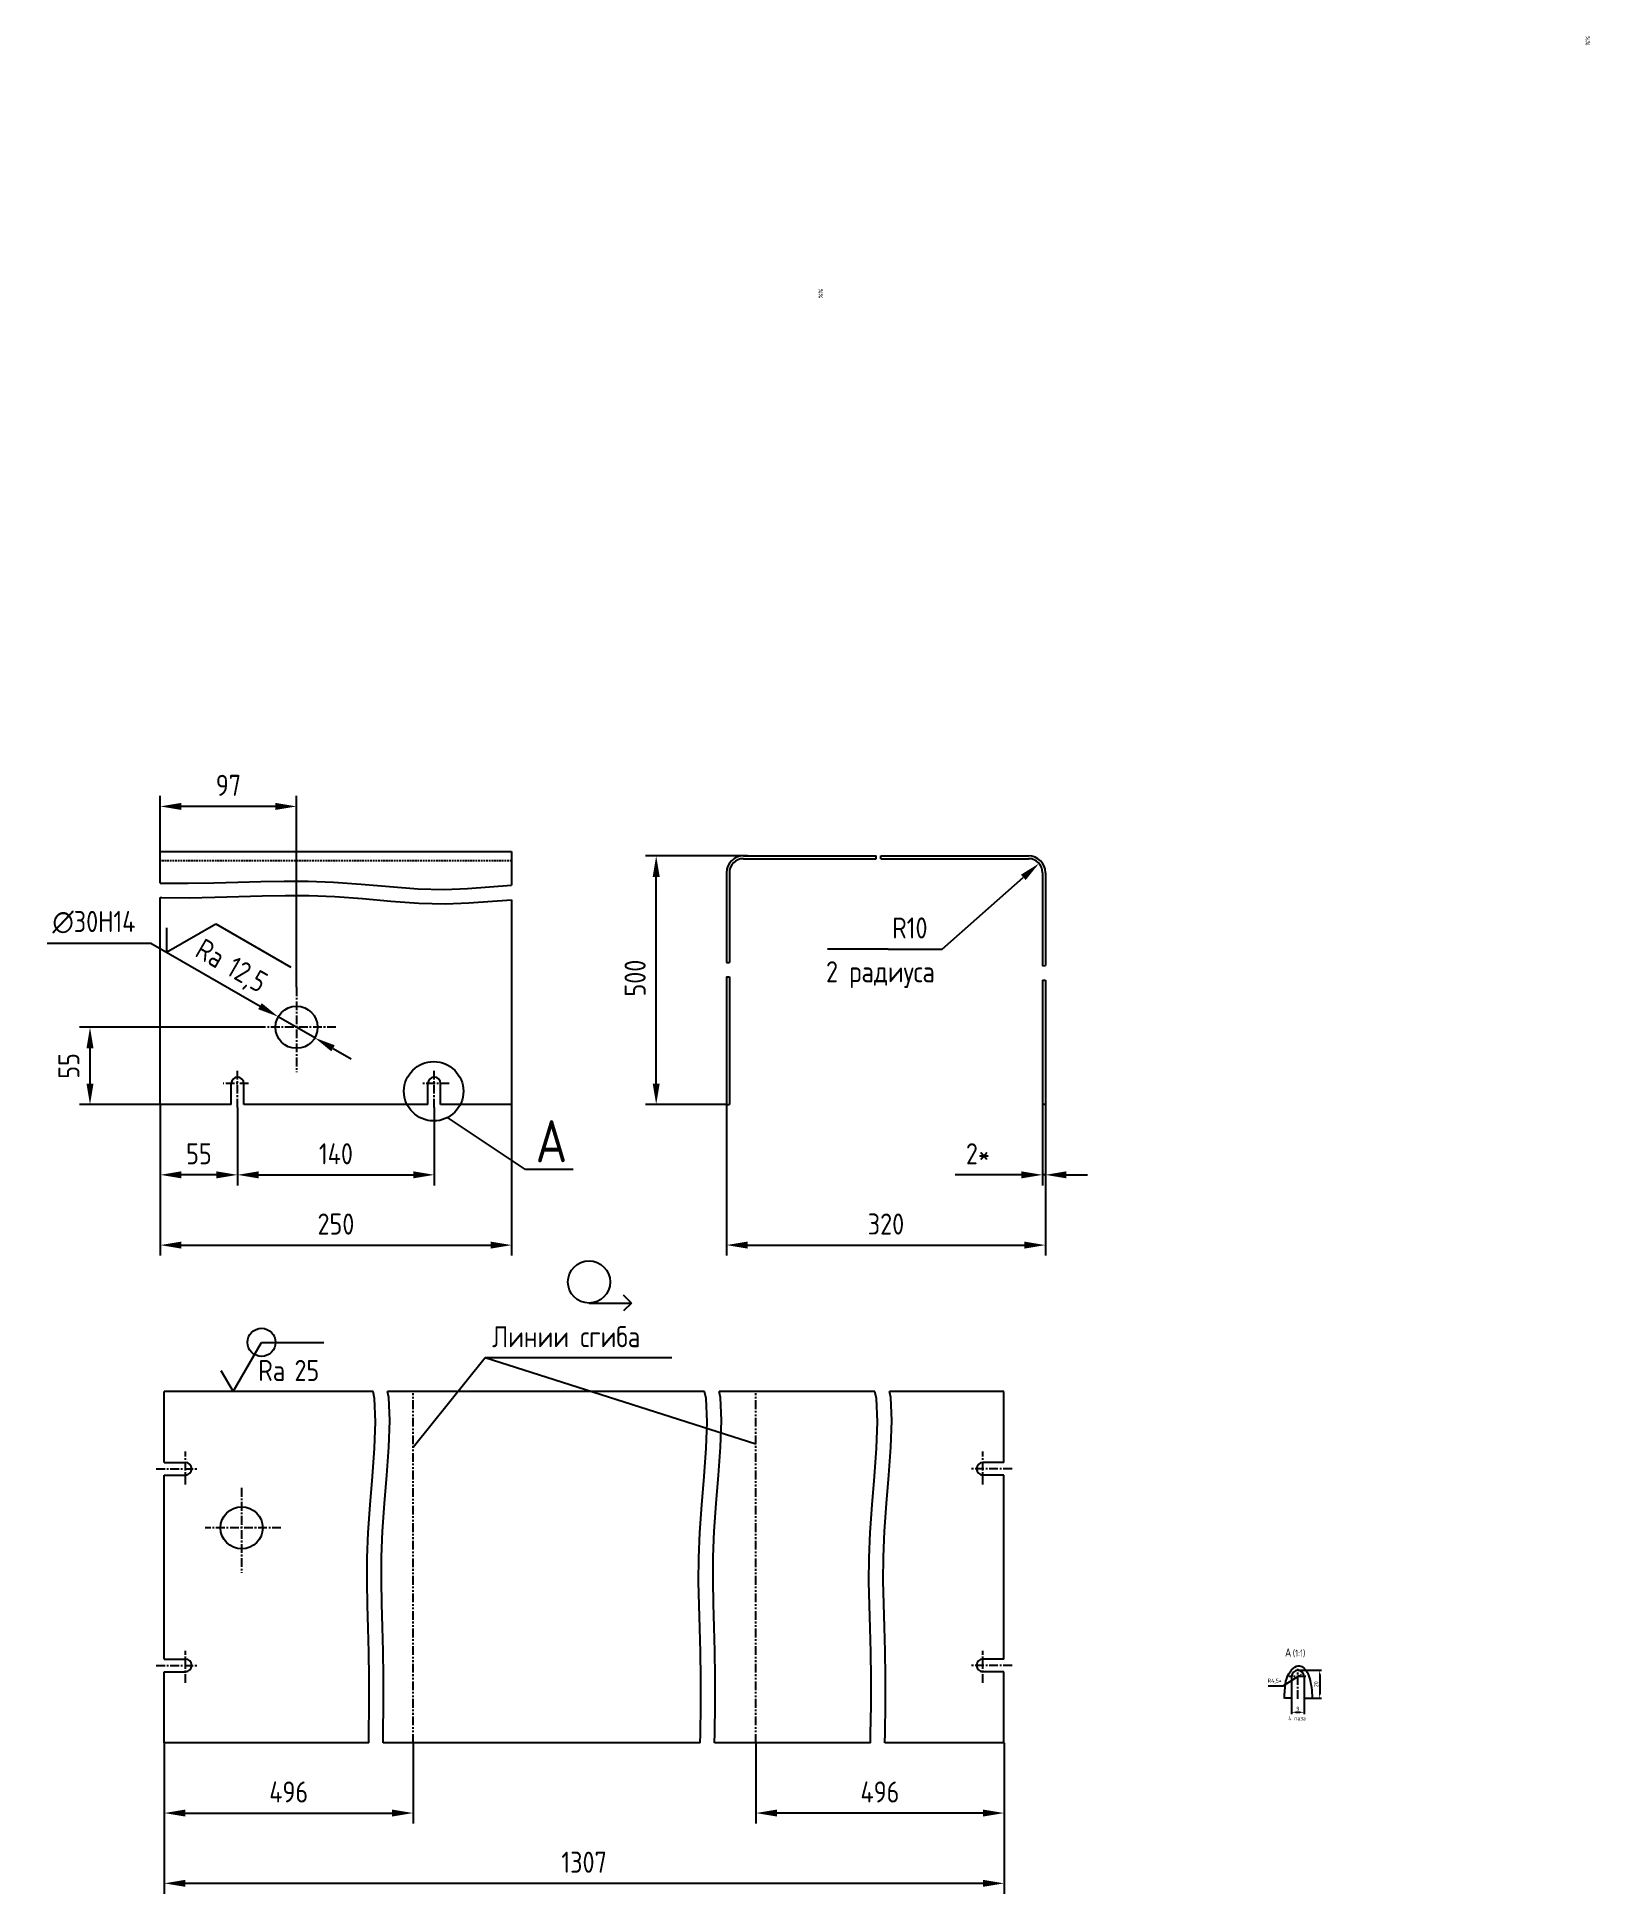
# Model space of a CAD drawing. Extents: x 39 to 2556, y -293 to 1028.
# Drawn here: x 39 to 1144, y -293 to 1028 of the extents above; entities outside this region: 1.
import ezdxf
from ezdxf.enums import TextEntityAlignment as Align

# ---------------------------------------------------------------- set-up
doc = ezdxf.new("R2010")
doc.units = 0
doc.header["$LTSCALE"] = 5
doc.header["$MEASUREMENT"] = 0
doc.header["$PDSIZE"] = 3
for name, pattern in [('CENTER', [2, 1.25, -0.25, 0.25, -0.25]), ('HIDDEN', [0.375, 0.25, -0.125]), ('PHANTOM', [2.5, 1.25, -0.25, 0.25, -0.25, 0.25, -0.25])]:
    doc.linetypes.add(name, pattern=pattern)
doc.layers.get('0').update_dxf_attribs({"linetype": 'CONTINUOUS'})
doc.layers.get('DEFPOINTS').update_dxf_attribs({"linetype": 'CONTINUOUS'})
for name, color, linetype in [('BORD', 1, 'CONTINUOUS'), ('CEN', 5, 'CENTER'), ('Con', 6, 'CONTINUOUS'), ('CONT', 6, 'CONTINUOUS'), ('DIM', 7, 'CONTINUOUS'), ('HIDE', 2, 'HIDDEN'), ('PHAN', 5, 'PHANTOM'), ('TEXT', 3, 'CONTINUOUS'), ('TEXTB', 6, 'CONTINUOUS')]:
    doc.layers.add(name, color=color, linetype=linetype)
doc.styles.add('STYLE1', font='romans.shx', dxfattribs={"width": 0.8})
doc.dimstyles.new('Lin', dxfattribs={"dimtxt": 3, "dimasz": 3, "dimexe": 1.25, "dimexo": 0, "dimgap": 1, "dimtad": 1, "dimdec": 3, "dimtxsty": 'STYLE1', "dimcen": 2.5, "dimclrt": 3, "dimadec": 0, "dimazin": 0, "dimtfac": 1, "dimtdec": 3, "dimtmove": 0, "dimatfit": 3, "dimldrblk": 'DOT', "dimfxl": 1, "dimarcsym": 0})
doc.dimstyles.new('LIN5', dxfattribs={"dimscale": 5, "dimtxt": 3, "dimasz": 3, "dimexe": 1.5, "dimexo": 0, "dimgap": 1.5, "dimtad": 1, "dimdec": 1, "dimrnd": 1, "dimtxsty": 'STYLE1', "dimcen": 0, "dimdle": 2, "dimclrd": 256, "dimclrt": 3, "dimaunit": 1, "dimadec": 0, "dimazin": 0, "dimtfac": 0.666667, "dimtdec": 1, "dimtmove": 0, "dimatfit": 3, "dimfxl": 1, "dimtvp": 0.833333, "dimtolj": 1, "dimarcsym": 0})
doc.dimstyles.new('Rad', dxfattribs={"dimtxt": 3, "dimasz": 3, "dimexe": 1.25, "dimexo": 0, "dimgap": 1.5, "dimtad": 1, "dimtoh": 1, "dimdec": 1, "dimtxsty": 'STYLE1', "dimcen": 2.5, "dimclrt": 3, "dimadec": 0, "dimazin": 0, "dimtfac": 1, "dimtdec": 1, "dimtmove": 0, "dimatfit": 3, "dimfxl": 1, "dimarcsym": 0})
doc.dimstyles.new('Rad5', dxfattribs={"dimscale": 5, "dimtxt": 3, "dimasz": 3, "dimexe": 1.25, "dimexo": 0, "dimgap": 1.5, "dimtad": 1, "dimtoh": 1, "dimdec": 1, "dimtxsty": 'STYLE1', "dimcen": 2.5, "dimclrt": 3, "dimadec": 0, "dimazin": 0, "dimtfac": 1, "dimtdec": 1, "dimtmove": 0, "dimatfit": 3, "dimfxl": 1, "dimarcsym": 0})

# ---------------------------------------------------------------- blocks, each defined once
blk = doc.blocks.new('*D3')
at = {"layer": 'DEFPOINTS', "color": 0, "transparency": 16777216}
for p in [(182, 266.6), (322, 266.6), (322, 218.7)]:
    blk.add_point(p, dxfattribs=at)
at = {"layer": 'DIM', "color": 0, "lineweight": -2, "transparency": 16777216}
for p, q in [((182, 266.6), (182, 211.2)), ((322, 266.6), (322, 211.2))]:
    blk.add_line(p, q, dxfattribs=at)
at = {"layer": 'DIM', "lineweight": -2, "transparency": 16777216}
blk.add_line((197, 218.7), (307, 218.7), dxfattribs=at)
at = {"layer": 'DIM', "transparency": 16777216}
for points in [[(197, 221.2), (197, 216.2), (182, 218.7)], [(307, 221.2), (307, 216.2), (322, 218.7)]]:
    blk.add_solid(points, dxfattribs=at)
at = {"layer": 'DIM', "color": 3, "transparency": 16777216, "insert": (252, 233.7), "char_height": 15, "attachment_point": 5, "style": 'STYLE1'}
blk.add_mtext('\\A1;140', dxfattribs=at)
blk = doc.blocks.new('*D4')
at = {"layer": 'DEFPOINTS', "color": 0, "transparency": 16777216}
for p in [(752.3, 440.3), (744.8, 433.7)]:
    blk.add_point(p, dxfattribs=at)
at = {"layer": 'DIM', "lineweight": -2, "transparency": 16777216}
for p, q in [((683.3, 379.4), (741.1, 430.4)), ((644.9, 379.4), (683.3, 379.4))]:
    blk.add_line(p, q, dxfattribs=at)
at = {"layer": 'DIM', "transparency": 16777216}
blk.add_solid([(739.4, 432.3), (742.8, 428.5), (752.3, 440.3)], dxfattribs=at)
at = {"layer": 'DIM', "color": 3, "transparency": 16777216, "insert": (660.4, 394.4), "char_height": 15, "attachment_point": 5, "style": 'STYLE1'}
blk.add_mtext('\\A1;R10', dxfattribs=at)
blk = doc.blocks.new('*D5')
at = {"layer": 'DEFPOINTS', "color": 0, "transparency": 16777216}
for p in [(754.8, 268.7), (756.8, 268.7), (754.8, 218.7)]:
    blk.add_point(p, dxfattribs=at)
at = {"layer": 'DIM', "color": 0, "lineweight": -2, "transparency": 16777216}
for p, q in [((754.8, 268.7), (754.8, 211.2)), ((756.8, 268.7), (756.8, 211.2))]:
    blk.add_line(p, q, dxfattribs=at)
at = {"layer": 'DIM', "lineweight": -2, "transparency": 16777216}
for p, q in [((739.8, 218.7), (692.7, 218.7)), ((756.8, 218.7), (754.8, 218.7)), ((771.8, 218.7), (786.8, 218.7))]:
    blk.add_line(p, q, dxfattribs=at)
at = {"layer": 'DIM', "transparency": 16777216}
for points in [[(739.8, 221.2), (739.8, 216.2), (754.8, 218.7)], [(771.8, 221.2), (771.8, 216.2), (756.8, 218.7)]]:
    blk.add_solid(points, dxfattribs=at)
at = {"layer": 'DIM', "color": 3, "transparency": 16777216, "insert": (708.8, 233.7), "char_height": 15, "attachment_point": 5, "style": 'STYLE1'}
blk.add_mtext('\\A1;2*', dxfattribs=at)
blk = doc.blocks.new('*D6')
at = {"layer": 'DEFPOINTS', "color": 0, "transparency": 16777216}
for p in [(479.9, 445.7), (544.9, 445.7), (529.9, 268.7)]:
    blk.add_point(p, dxfattribs=at)
at = {"layer": 'DIM', "color": 0, "lineweight": -2, "transparency": 16777216}
for p, q in [((544.9, 445.7), (472.4, 445.7)), ((529.9, 268.7), (472.4, 268.7))]:
    blk.add_line(p, q, dxfattribs=at)
at = {"layer": 'DIM', "lineweight": -2, "transparency": 16777216}
blk.add_line((479.9, 283.7), (479.9, 430.7), dxfattribs=at)
at = {"layer": 'DIM', "transparency": 16777216}
for points in [[(477.4, 430.7), (482.4, 430.7), (479.9, 445.7)], [(477.4, 283.7), (482.4, 283.7), (479.9, 268.7)]]:
    blk.add_solid(points, dxfattribs=at)
at = {"layer": 'DIM', "color": 3, "transparency": 16777216, "insert": (464.9, 358.7), "char_height": 15, "attachment_point": 5, "rotation": 90, "style": 'STYLE1'}
blk.add_mtext('\\A1;500', dxfattribs=at)
blk = doc.blocks.new('*D7')
at = {"layer": 'DEFPOINTS', "color": 0, "transparency": 16777216}
for p in [(377, 268.7), (127, 218.7), (377, 168.7)]:
    blk.add_point(p, dxfattribs=at)
at = {"layer": 'DIM', "color": 0, "lineweight": -2, "transparency": 16777216}
for p, q in [((377, 268.7), (377, 161.2)), ((127, 218.7), (127, 161.2))]:
    blk.add_line(p, q, dxfattribs=at)
at = {"layer": 'DIM', "lineweight": -2, "transparency": 16777216}
blk.add_line((142, 168.7), (362, 168.7), dxfattribs=at)
at = {"layer": 'DIM', "transparency": 16777216}
for points in [[(142, 171.2), (142, 166.2), (127, 168.7)], [(362, 171.2), (362, 166.2), (377, 168.7)]]:
    blk.add_solid(points, dxfattribs=at)
at = {"layer": 'DIM', "color": 3, "transparency": 16777216, "insert": (252, 183.7), "char_height": 15, "attachment_point": 5, "style": 'STYLE1'}
blk.add_mtext('\\A1;250', dxfattribs=at)
blk = doc.blocks.new('ZNAK07')
at = {"layer": 'CONT'}
for p, q in [((23.2, 0.18), (29.22, 0.18)), ((29.22, 0.18), (28.09, 1.31)), ((29.22, 0.18), (28.09, -0.95))]:
    blk.add_line(p, q, dxfattribs=at)
blk.add_circle((23.2, 3.18), 3, dxfattribs=at)
at = {"layer": 'TEXTB', "style": 'STYLE1', "width": 0.8}
for tag, height, p in [('А', 6, (3.83, 0.18)), ('SC', 5, (18.52, 0.18))]:
    blk.add_attdef(tag, text='', height=height, dxfattribs=at).set_placement(p, align=Align.RIGHT)
blk = doc.blocks.new('*D9')
at = {"layer": 'DEFPOINTS', "color": 0, "transparency": 16777216}
for p in [(127, 268.7), (182, 266.6), (127, 218.7)]:
    blk.add_point(p, dxfattribs=at)
at = {"layer": 'DIM', "color": 0, "lineweight": -2, "transparency": 16777216}
for p, q in [((127, 268.7), (127, 211.2)), ((182, 266.6), (182, 211.2))]:
    blk.add_line(p, q, dxfattribs=at)
at = {"layer": 'DIM', "lineweight": -2, "transparency": 16777216}
blk.add_line((167, 218.7), (142, 218.7), dxfattribs=at)
at = {"layer": 'DIM', "transparency": 16777216}
for points in [[(142, 221.2), (142, 216.2), (127, 218.7)], [(167, 221.2), (167, 216.2), (182, 218.7)]]:
    blk.add_solid(points, dxfattribs=at)
at = {"layer": 'DIM', "color": 3, "transparency": 16777216, "insert": (154.5, 233.7), "char_height": 15, "attachment_point": 5, "style": 'STYLE1'}
blk.add_mtext('\\A1;55', dxfattribs=at)
blk = doc.blocks.new('*D10')
at = {"layer": 'DEFPOINTS', "color": 0, "transparency": 16777216}
for p in [(129.9, -235.5), (727.4, -235.5), (727.4, -285.5)]:
    blk.add_point(p, dxfattribs=at)
at = {"layer": 'DIM', "color": 0, "lineweight": -2, "transparency": 16777216}
for p, q in [((129.9, -235.5), (129.9, -293)), ((727.4, -235.5), (727.4, -293))]:
    blk.add_line(p, q, dxfattribs=at)
at = {"layer": 'DIM', "lineweight": -2, "transparency": 16777216}
blk.add_line((144.9, -285.5), (712.4, -285.5), dxfattribs=at)
at = {"layer": 'DIM', "transparency": 16777216}
for points in [[(144.9, -283), (144.9, -288), (129.9, -285.5)], [(712.4, -283), (712.4, -288), (727.4, -285.5)]]:
    blk.add_solid(points, dxfattribs=at)
at = {"layer": 'DIM', "color": 3, "transparency": 16777216, "insert": (428.6, -270.5), "char_height": 15, "attachment_point": 5, "style": 'STYLE1'}
blk.add_mtext('\\A1;1307', dxfattribs=at)
blk = doc.blocks.new('*D11')
at = {"layer": 'DEFPOINTS', "color": 0, "transparency": 16777216}
for p in [(129.9, -185.5), (306.9, -185.5), (306.9, -235.5)]:
    blk.add_point(p, dxfattribs=at)
at = {"layer": 'DIM', "color": 0, "lineweight": -2, "transparency": 16777216}
for p, q in [((129.9, -185.5), (129.9, -243)), ((306.9, -185.5), (306.9, -243))]:
    blk.add_line(p, q, dxfattribs=at)
at = {"layer": 'DIM', "lineweight": -2, "transparency": 16777216}
blk.add_line((144.9, -235.5), (291.9, -235.5), dxfattribs=at)
at = {"layer": 'DIM', "transparency": 16777216}
for points in [[(144.9, -233), (144.9, -238), (129.9, -235.5)], [(291.9, -233), (291.9, -238), (306.9, -235.5)]]:
    blk.add_solid(points, dxfattribs=at)
at = {"layer": 'DIM', "color": 3, "transparency": 16777216, "insert": (218.4, -220.5), "char_height": 15, "attachment_point": 5, "style": 'STYLE1'}
blk.add_mtext('\\A1;496', dxfattribs=at)
blk = doc.blocks.new('A$C6CF913E7')
at = {"layer": 'TEXT'}
blk.add_circle((0, 0), 2, dxfattribs=at)
blk = doc.blocks.new('sherISO_07')
at = {"layer": 'TEXT'}
blk.add_line((4.04, 7), (12.93, 7), dxfattribs=at)
blk.add_lwpolyline([(-1.73, 3), (0, 0), (4.04, 7)], dxfattribs=at)
blk.add_blockref('A$C6CF913E7', (4.04, 7))
at = {"layer": 'TEXT', "style": 'STYLE1', "width": 0.8}
blk.add_text('Ra', height=3, dxfattribs=at).set_placement((3.58, 1.5))
blk.add_attdef('25', (8.73, 1.5), '', height=3, dxfattribs=at)
blk = doc.blocks.new('*D15')
at = {"layer": 'DEFPOINTS', "color": 0, "transparency": 16777216}
for p in [(529.9, 268.7), (756.8, 218.7), (756.8, 168.7)]:
    blk.add_point(p, dxfattribs=at)
at = {"layer": 'DIM', "color": 0, "lineweight": -2, "transparency": 16777216}
for p, q in [((529.9, 268.7), (529.9, 161.2)), ((756.8, 218.7), (756.8, 161.2))]:
    blk.add_line(p, q, dxfattribs=at)
at = {"layer": 'DIM', "lineweight": -2, "transparency": 16777216}
blk.add_line((544.9, 168.7), (741.8, 168.7), dxfattribs=at)
at = {"layer": 'DIM', "transparency": 16777216}
for points in [[(544.9, 171.2), (544.9, 166.2), (529.9, 168.7)], [(741.8, 171.2), (741.8, 166.2), (756.8, 168.7)]]:
    blk.add_solid(points, dxfattribs=at)
at = {"layer": 'DIM', "color": 3, "transparency": 16777216, "insert": (643.4, 183.7), "char_height": 15, "attachment_point": 5, "style": 'STYLE1'}
blk.add_mtext('\\A1;320', dxfattribs=at)
blk = doc.blocks.new('ZNAK01')
at = {"layer": 'TEXTB', "style": 'STYLE1', "width": 0.8}
blk.add_attdef('А', text='', height=6, dxfattribs=at).set_placement((4, 0), align=Align.RIGHT)
blk.add_attdef('SC(1)', (5.1, 0), '', height=5, dxfattribs=at)
blk = doc.blocks.new('*D18')
at = {"layer": 'DEFPOINTS', "color": 0, "transparency": 16777216}
for p in [(550.9, -185.5), (727.4, -185.5), (550.9, -235.5)]:
    blk.add_point(p, dxfattribs=at)
at = {"layer": 'DIM', "color": 0, "lineweight": -2, "transparency": 16777216}
for p, q in [((550.9, -185.5), (550.9, -243)), ((727.4, -185.5), (727.4, -243))]:
    blk.add_line(p, q, dxfattribs=at)
at = {"layer": 'DIM', "lineweight": -2, "transparency": 16777216}
blk.add_line((712.4, -235.5), (565.9, -235.5), dxfattribs=at)
at = {"layer": 'DIM', "transparency": 16777216}
for points in [[(565.9, -233), (565.9, -238), (550.9, -235.5)], [(712.4, -233), (712.4, -238), (727.4, -235.5)]]:
    blk.add_solid(points, dxfattribs=at)
at = {"layer": 'DIM', "color": 3, "transparency": 16777216, "insert": (639.1, -220.5), "char_height": 15, "attachment_point": 5, "style": 'STYLE1'}
blk.add_mtext('\\A1;496', dxfattribs=at)
blk = doc.blocks.new('*D20')
at = {"layer": 'DEFPOINTS', "color": 0, "transparency": 16777216}
for p in [(936.5, -133.8), (946.7, -153.8), (952, -153.8)]:
    blk.add_point(p, dxfattribs=at)
at = {"layer": 'DIM', "color": 0, "lineweight": -2, "transparency": 16777216}
for p, q in [((936.5, -133.8), (953.3, -133.8)), ((952, -136.8), (952, -150.8)), ((946.7, -153.8), (953.3, -153.8))]:
    blk.add_line(p, q, dxfattribs=at)
at = {"layer": 'DIM', "color": 0, "transparency": 16777216}
for points in [[(951.5, -136.8), (952.5, -136.8), (952, -133.8)], [(951.5, -150.8), (952.5, -150.8), (952, -153.8)]]:
    blk.add_solid(points, dxfattribs=at)
at = {"layer": 'DIM', "color": 3, "transparency": 16777216, "insert": (949.5, -143.8), "char_height": 3, "attachment_point": 5, "rotation": 90, "style": 'STYLE1'}
blk.add_mtext('20', dxfattribs=at)
blk = doc.blocks.new('_Dot')
at = {"color": 0, "linetype": 'ByBlock', "lineweight": -2}
blk.add_line((-0.5, 0), (-1, 0), dxfattribs=at)
at = {"color": 0, "linetype": 'ByBlock', "const_width": 0.5}
blk.add_lwpolyline([(-0.25, 0, 1), (0.25, 0, 1)], format="xyb", close=True, dxfattribs=at)
blk = doc.blocks.new('*D19')
at = {"layer": 'DEFPOINTS', "color": 0, "transparency": 16777216}
for p in [(932, -153.8), (941, -153.8), (941, -163.8)]:
    blk.add_point(p, dxfattribs=at)
at = {"layer": 'DIM', "color": 0, "lineweight": -2, "transparency": 16777216}
for p, q in [((932, -153.8), (932, -165.1)), ((941, -153.8), (941, -165.1)), ((935, -163.8), (938, -163.8))]:
    blk.add_line(p, q, dxfattribs=at)
at = {"layer": 'DIM', "color": 0, "transparency": 16777216}
for points in [[(935, -163.3), (935, -164.3), (932, -163.8)], [(938, -163.3), (938, -164.3), (941, -163.8)]]:
    blk.add_solid(points, dxfattribs=at)
at = {"layer": 'DIM', "color": 3, "transparency": 16777216, "insert": (936.5, -161.3), "char_height": 3, "attachment_point": 5, "style": 'STYLE1'}
blk.add_mtext('9', dxfattribs=at)
blk = doc.blocks.new('*D21')
at = {"layer": 'DEFPOINTS', "color": 0, "transparency": 16777216}
for p in [(936.5, -138.3), (940.2, -135.9)]:
    blk.add_point(p, dxfattribs=at)
at = {"layer": 'DIM', "color": 0, "lineweight": -2, "transparency": 16777216}
for p, q in [((915.4, -145), (926.1, -145)), ((926.1, -145), (937.7, -137.5))]:
    blk.add_line(p, q, dxfattribs=at)
at = {"layer": 'DIM', "color": 0, "transparency": 16777216}
blk.add_solid([(937.5, -137.1), (938, -138), (940.2, -135.9)], dxfattribs=at)
at = {"layer": 'DIM', "color": 3, "transparency": 16777216, "insert": (920, -141.7), "char_height": 3, "attachment_point": 5, "style": 'STYLE1'}
blk.add_mtext('R4,5*', dxfattribs=at)
blk = doc.blocks.new('sherISO_01')
at = {"layer": 'TEXT'}
blk.add_line((4.04, 7), (16.36, 7), dxfattribs=at)
blk.add_lwpolyline([(-1.73, 3), (0, 0), (4.04, 7)], dxfattribs=at)
at = {"layer": 'TEXT', "style": 'STYLE1', "width": 0.8}
blk.add_text('Ra', height=3, dxfattribs=at).set_placement((3.58, 1.5))
blk.add_attdef('12,5', (8.73, 1.5), '', height=3, dxfattribs=at)
blk = doc.blocks.new('*D23')
at = {"layer": 'DEFPOINTS', "color": 0, "transparency": 16777216}
for p in [(211, 331.2), (237, 316.2)]:
    blk.add_point(p, dxfattribs=at)
at = {"layer": 'DIM', "color": 0, "lineweight": -2, "transparency": 16777216}
for p, q in [((46.6, 383.5), (120.4, 383.5)), ((120.4, 383.5), (198, 338.7)), ((237, 316.2), (211, 331.2)), ((250, 308.7), (262.9, 301.2))]:
    blk.add_line(p, q, dxfattribs=at)
at = {"layer": 'DIM', "color": 0, "transparency": 16777216}
for points in [[(199.2, 340.9), (196.7, 336.6), (211, 331.2)], [(251.2, 310.9), (248.7, 306.6), (237, 316.2)]]:
    blk.add_solid(points, dxfattribs=at)
at = {"layer": 'DIM', "color": 3, "transparency": 16777216, "insert": (79.8, 398.5), "char_height": 15, "attachment_point": 5, "style": 'STYLE1'}
blk.add_mtext('∅30H14', dxfattribs=at)
blk = doc.blocks.new('*D24')
at = {"layer": 'DEFPOINTS', "color": 0, "transparency": 16777216}
for p in [(127, 480.9), (127, 448.7), (224, 352.2)]:
    blk.add_point(p, dxfattribs=at)
at = {"layer": 'DIM', "color": 0, "lineweight": -2, "transparency": 16777216}
for p, q in [((127, 448.7), (127, 488.4)), ((224, 352.2), (224, 488.4))]:
    blk.add_line(p, q, dxfattribs=at)
at = {"layer": 'DIM', "lineweight": -2, "transparency": 16777216}
blk.add_line((209, 480.9), (142, 480.9), dxfattribs=at)
at = {"layer": 'DIM', "transparency": 16777216}
for points in [[(142, 483.4), (142, 478.4), (127, 480.9)], [(209, 483.4), (209, 478.4), (224, 480.9)]]:
    blk.add_solid(points, dxfattribs=at)
at = {"layer": 'DIM', "color": 3, "transparency": 16777216, "insert": (175.5, 495.9), "char_height": 15, "attachment_point": 5, "style": 'STYLE1'}
blk.add_mtext('\\A1;97', dxfattribs=at)
blk = doc.blocks.new('*D25')
at = {"layer": 'DEFPOINTS', "color": 0, "transparency": 16777216}
for p in [(198, 323.7), (77, 268.7), (127, 268.7)]:
    blk.add_point(p, dxfattribs=at)
at = {"layer": 'DIM', "color": 0, "lineweight": -2, "transparency": 16777216}
for p, q in [((198, 323.7), (69.5, 323.7)), ((127, 268.7), (69.5, 268.7))]:
    blk.add_line(p, q, dxfattribs=at)
at = {"layer": 'DIM', "lineweight": -2, "transparency": 16777216}
blk.add_line((77, 308.7), (77, 283.7), dxfattribs=at)
at = {"layer": 'DIM', "transparency": 16777216}
for points in [[(74.5, 308.7), (79.5, 308.7), (77, 323.7)], [(74.5, 283.7), (79.5, 283.7), (77, 268.7)]]:
    blk.add_solid(points, dxfattribs=at)
at = {"layer": 'DIM', "color": 3, "transparency": 16777216, "insert": (62, 296.2), "char_height": 15, "attachment_point": 5, "rotation": 90, "style": 'STYLE1'}
blk.add_mtext('\\A1;55', dxfattribs=at)

msp = doc.modelspace()

# ---------------------------------------------------------------- linework, layer by layer
at = {"layer": 'BORD'}
for p, q in [((386.7852, 222.4328), (331.402, 259.4529)), ((420.8259, 222.4328), (386.7852, 222.4328)), ((306.9022, 24.9268), (358.0954, 88.6607)), ((358.0954, 88.6607), (491.0236, 88.6607)), ((358.0954, 88.6607), (550.9022, 27.3255))]:
    msp.add_line(p, q, dxfattribs=at)
for points in [[(636.4042, 443.7165), (636.3015, 445.7165)], [(639.7701, 443.7165), (639.6674, 445.7165)], [(126.9707, 426.2795), (127.2126, 426.2764), (146.8369, 426.1705), (165.0151, 426.4306), (182.0872, 426.9255), (198.6063, 427.4401), (215.1253, 427.7593), (232.1974, 427.6683), (250.3757, 426.9518), (269.9604, 425.5231), (290.2404, 423.8083), (310.2518, 422.3618), (329.0306, 421.7381), (345.6128, 422.4914), (376.9707, 424.7797)], [(126.9707, 416.0631), (128.066, 416.0489), (147.6902, 415.943), (165.8685, 416.2031), (182.9406, 416.698), (199.4596, 417.2126), (215.9786, 417.5318), (233.0507, 417.4408), (251.229, 416.7243), (270.8137, 415.2956), (291.0938, 413.5808), (311.1052, 412.1343), (329.8839, 411.5106), (346.4662, 412.2639), (376.9707, 414.3815)], [(529.9394, 369.8233), (531.9394, 369.926)], [(529.9394, 359.5519), (531.9394, 359.6547)], [(754.8476, 367.4673), (756.8476, 367.57)], [(754.8476, 357.196), (756.8476, 357.2987)], [(275.3076, -185.5075), (275.3488, -179.4629), (275.6164, -158.9063), (275.7223, -139.2821), (275.4622, -121.1038), (274.9674, -104.0317), (274.4528, -87.5127), (274.1335, -70.9937), (274.2246, -53.9216), (274.9411, -35.7433), (276.3698, -16.1586), (278.0845, 4.1215), (279.531, 24.1329), (280.1548, 42.9116), (279.4014, 59.4939), (278.4016, 64.4925)], [(285.5293, -185.5075), (285.5763, -178.6096), (285.8439, -158.053), (285.9498, -138.4288), (285.6897, -120.2505), (285.1949, -103.1784), (284.6803, -86.6594), (284.361, -70.1403), (284.4521, -53.0682), (285.1686, -34.89), (286.5973, -15.3052), (288.312, 4.9748), (289.7585, 24.9862), (290.3823, 43.765), (289.629, 60.3472), (288.7998, 64.4925)], [(511.2791, -185.5075), (511.3202, -179.4629), (511.5879, -158.9063), (511.6938, -139.2821), (511.4337, -121.1038), (510.9388, -104.0317), (510.4242, -87.5127), (510.1049, -70.9937), (510.196, -53.9216), (510.9125, -35.7433), (512.3412, -16.1586), (514.056, 4.1215), (515.5025, 24.1329), (516.1262, 42.9116), (515.3729, 59.4939), (514.373, 64.4925)], [(521.5008, -185.5075), (521.5477, -178.6096), (521.8154, -158.053), (521.9213, -138.4288), (521.6612, -120.2505), (521.1663, -103.1784), (520.6517, -86.6594), (520.3324, -70.1403), (520.4235, -53.0682), (521.14, -34.89), (522.5687, -15.3052), (524.2835, 4.9748), (525.73, 24.9862), (526.3537, 43.765), (525.6004, 60.3472), (524.7712, 64.4925)], [(632.4536, -185.5075), (632.4948, -179.4629), (632.7624, -158.9063), (632.8683, -139.2821), (632.6082, -121.1038), (632.1134, -104.0317), (631.5988, -87.5127), (631.2795, -70.9937), (631.3706, -53.9216), (632.087, -35.7433), (633.5158, -16.1586), (635.2305, 4.1215), (636.677, 24.1329), (637.3008, 42.9116), (636.5474, 59.4939), (635.5475, 64.4925)], [(642.6753, -185.5075), (642.7223, -178.6096), (642.9899, -158.053), (643.0958, -138.4288), (642.8357, -120.2505), (642.3409, -103.1784), (641.8263, -86.6594), (641.507, -70.1403), (641.5981, -53.0682), (642.3146, -34.89), (643.7433, -15.3052), (645.458, 4.9748), (646.9045, 24.9862), (647.5283, 43.765), (646.7749, 60.3472), (645.9457, 64.4925)]]:
    msp.add_lwpolyline(points, dxfattribs=at)
msp.add_circle((321.5705, 278.1675), 21.1398, dxfattribs=at)
msp.add_open_spline([(927.0026, -153.8602), (927.033, -151.0643), (927.3914, -145.9988), (928.0795, -137.5747), (935.9153, -128.0485), (944.2339, -134.3775), (946.0043, -144.6498), (946.5833, -150.1612), (946.688, -153.8458)], degree=3, knots=[19.872799346, 19.872799346, 19.872799346, 19.872799346, 22.700063002, 31.084603188, 45.759206239, 56.299087854, 68.636253191, 71.366668648, 71.366668648, 71.366668648, 71.366668648], dxfattribs=at)
at = {"layer": 'CEN'}
for p, q in [((223.9707, 352.1637), (223.9707, 291.8082)), ((251.9707, 323.7428), (198.0094, 323.7428)), ((181.9707, 266.5839), (181.9707, 292.6755)), ((321.9707, 266.5839), (321.9707, 292.896)), ((189.8077, 283.7165), (171.7729, 283.7165)), ((332.5032, 283.7165), (313.2796, 283.7165)), ((144.9022, -1.7088), (144.9022, 21.8157)), ((712.3605, -1.7088), (712.3605, 21.8157)), ((124.1688, 9.4925), (153.615, 9.4925)), ((733.0939, 9.4925), (703.6477, 9.4925)), ((184.9022, -4.0866), (184.9022, -64.4421)), ((212.9022, -32.5075), (158.9409, -32.5075)), ((124.1688, -130.3832), (153.615, -130.3832)), ((144.9022, -142.8132), (144.9022, -119.9725)), ((733.0939, -130.3832), (703.6477, -130.3832)), ((712.3605, -142.8132), (712.3605, -119.9725)), ((942.0818, -138.3458), (930.1371, -138.3458)), ((936.4592, -154.3157), (936.4592, -132.9645))]:
    msp.add_line(p, q, dxfattribs=at)
at = {"layer": 'Con'}
for p, q in [((931.9592, -138.3458), (931.9592, -153.8458)), ((940.9592, -138.3458), (940.9592, -153.8458)), ((931.9592, -153.8458), (927.0027, -153.8458)), ((940.9592, -153.8458), (946.688, -153.8458))]:
    msp.add_line(p, q, dxfattribs=at)
msp.add_arc((936.4592, -138.3458), 4.5, 0, 180, dxfattribs=at)
at = {"layer": 'CONT'}
for p, q in [((126.9707, 448.7165), (376.9707, 448.7165)), ((126.9707, 426.2795), (126.9707, 448.7165)), ((376.9707, 448.7165), (376.9707, 424.7797)), ((541.9394, 445.7165), (636.3015, 445.7165)), ((541.9394, 443.7165), (636.4042, 443.7165)), ((639.6674, 445.7165), (744.8476, 445.7165)), ((639.7701, 443.7165), (744.8476, 443.7165)), ((529.9394, 433.7165), (529.9394, 369.8233)), ((531.9394, 433.7165), (531.9394, 369.926)), ((754.8476, 433.7165), (754.8476, 367.4673)), ((756.8476, 433.7165), (756.8476, 367.57)), ((126.9707, 268.7165), (126.9707, 416.0631)), ((376.9707, 414.3815), (376.9707, 268.7165)), ((529.9394, 359.5519), (529.9394, 268.7165)), ((531.9394, 359.6547), (531.9394, 268.7165)), ((754.8476, 357.196), (754.8476, 268.7165)), ((756.8476, 357.2987), (756.8476, 268.7165)), ((177.4707, 268.7165), (177.4707, 283.7165)), ((186.4707, 268.7165), (186.4707, 283.7165)), ((317.4707, 268.7165), (317.4707, 283.7165)), ((326.4707, 268.7165), (326.4707, 283.7165)), ((177.4707, 268.7165), (126.9707, 268.7165)), ((317.4707, 268.7165), (186.4707, 268.7165)), ((376.9707, 268.7165), (326.4707, 268.7165)), ((529.9394, 268.7165), (531.9394, 268.7165)), ((756.8476, 268.7165), (754.8476, 268.7165)), ((129.9022, 13.9925), (129.9022, 64.4925)), ((278.4016, 64.4925), (129.9022, 64.4925)), ((514.373, 64.4925), (288.7998, 64.4925)), ((635.5475, 64.4925), (524.7712, 64.4925)), ((727.3605, 64.4925), (645.9457, 64.4925)), ((727.3605, 13.9925), (727.3605, 64.4925)), ((129.9022, 13.9925), (144.9022, 13.9925)), ((727.3605, 13.9925), (712.3605, 13.9925)), ((129.9022, -125.8832), (129.9022, 4.9925)), ((129.9022, 4.9925), (144.9022, 4.9925)), ((727.3605, 4.9925), (712.3605, 4.9925)), ((727.3605, -125.8832), (727.3605, 4.9925)), ((130.0782, -10.5075), (129.9022, -10.5075)), ((129.9022, -125.8832), (144.9022, -125.8832)), ((727.3605, -125.8832), (712.3605, -125.8832)), ((129.9022, -185.5075), (129.9022, -134.8832)), ((129.9022, -134.8832), (144.9022, -134.8832)), ((727.3605, -134.8832), (712.3605, -134.8832)), ((727.3605, -185.5075), (727.3605, -134.8832)), ((275.3076, -185.5075), (129.9022, -185.5075)), ((511.2791, -185.5075), (285.5293, -185.5075)), ((632.4536, -185.5075), (521.5008, -185.5075)), ((727.3605, -185.5075), (642.6753, -185.5075))]:
    msp.add_line(p, q, dxfattribs=at)
for centre in [(223.9707, 323.7428), (184.9022, -32.5075)]:
    msp.add_circle(centre, 15, dxfattribs=at)
for centre, radius, start, end in [((541.9394, 433.7165), 12, 90, 180), ((541.9394, 433.7165), 10, 90, 180), ((744.8476, 433.7165), 12, 0, 90), ((744.8476, 433.7165), 10, 0, 90), ((181.9707, 283.7165), 4.5, 360, 180), ((321.9707, 283.7165), 4.5, 0, 180), ((144.9022, 9.4925), 4.5, 270, 90), ((712.3605, 9.4925), 4.5, 90, 270), ((144.9022, -130.3832), 4.5, 270, 90), ((712.3605, -130.3832), 4.5, 90, 270)]:
    msp.add_arc(centre, radius, start, end, dxfattribs=at)
at = {"layer": 'DIM'}
msp.add_line((644.9496, 379.3536), (601.7161, 379.3536), dxfattribs=at)
at = {"layer": 'HIDE'}
msp.add_line((376.9707, 442.0812), (126.9707, 442.0812), dxfattribs=at)
at = {"layer": 'PHAN'}
for p, q in [((306.9022, -185.5075), (306.9022, 64.4925)), ((550.9022, -185.5075), (550.9022, 64.4925))]:
    msp.add_line(p, q, dxfattribs=at)

# ---------------------------------------------------------------- block references
at = {"layer": 'CONT', "xscale": 5, "yscale": 5, "zscale": 5}
msp.add_blockref('ZNAK07', (316.1308, 126.5732), dxfattribs=at)
at = {"layer": 'DIM', "xscale": 5.000000000000016, "yscale": 5.000000000000016, "zscale": 5.000000000000016, "rotation": 330.00000000000017}
msp.add_blockref('sherISO_01', (131.4712, 377.1475), dxfattribs=at).add_auto_attribs({'12,5': '12,5'})
at = {"layer": 'DIM', "xscale": 5, "yscale": 5, "zscale": 5}
msp.add_blockref('sherISO_07', (178.8462, 64.4925), dxfattribs=at).add_auto_attribs({'25': '25'})
at = {"layer": 'DIM'}
msp.add_blockref('ZNAK01', (927.8123, -124.2002), dxfattribs=at).add_auto_attribs({'А': 'А', 'SC(1)': '(1:1)'})

# ---------------------------------------------------------------- texts
at = {"color": 3, "linetype": 'ByBlock', "style": 'STYLE1', "width": 0.8}
for p in [(1142.7596, 1025.7623), (596.9347, 845.9353), (2554.622, 165.6199)]:
    msp.add_text('%%', height=3, rotation=90, dxfattribs=at).set_placement(p, align=Align.MIDDLE_CENTER)
at = {"layer": 'TEXT', "style": 'STYLE1', "width": 0.8}
for s, height, p in [('2 радиуса', 15, (600.7468, 355.7484)), ('Линии сгибa', 15, (363.1444, 96.0245)), ('4 паза', 3, (929.6858, -169.623))]:
    msp.add_text(s, height=height, dxfattribs=at).set_placement(p)
at = {"layer": 'TEXTB', "style": 'STYLE1', "width": 0.8}
msp.add_text('A', height=30, dxfattribs=at).set_placement((394.1096, 227.6517))

# ---------------------------------------------------------------- dimensions: what is measured, and where the dimension line sits
at = {"layer": 'DIM'}
for base, p1, p2, dimstyle, picture, middle in [((126.9707, 480.9115), (223.9707, 352.1637), (126.9707, 448.7165), 'LIN5', '*D24', (175.4707, 495.9115)), ((376.9707, 168.7165), (126.9707, 218.7165), (376.9707, 268.7165), 'LIN5', '*D7', (251.9707, 183.7165)), ((940.9592, -163.8458), (931.9592, -153.8458), (940.9592, -153.8458), 'Lin', '*D19', (936.4592, -161.3458))]:
    dim = msp.add_linear_dim(base=base, p1=p1, p2=p2, dimstyle=dimstyle, dxfattribs=at)
    dim.commit()
    dim.dimension.update_dxf_attribs({"geometry": picture, "text_midpoint": middle})
dim = msp.add_linear_dim(base=(479.9394, 445.7165), p1=(529.9394, 268.7165), p2=(544.9394, 445.7165), angle=90, text='500', dimstyle='LIN5', dxfattribs=at)
dim.commit()
dim.dimension.update_dxf_attribs({"geometry": '*D6', "text_midpoint": (479.9394, 358.7165), "dimtype": 160})
dim = msp.add_radius_dim(center=(744.8476, 433.7165), mpoint=(752.3422, 440.3369), dimstyle='LIN5', override={"dimtoh": 1, "dimtmove": 1}, dxfattribs=at)
dim.commit()
dim.dimension.update_dxf_attribs({"geometry": '*D4', "text_midpoint": (683.3067, 379.3536), "dimtype": 164})
dim = msp.add_diameter_dim_2p(p1=(236.9611, 316.2428), p2=(210.9804, 331.2428), text='<>H14', dimstyle='Rad5', dxfattribs=at)
dim.commit()
dim.dimension.update_dxf_attribs({"geometry": '*D23', "text_midpoint": (79.7923, 383.5191), "dimtype": 163})
for base, p1, p2, dimstyle, picture, middle in [((76.9707, 268.7165), (198.0094, 323.7428), (126.9707, 268.7165), 'LIN5', '*D25', (61.9707, 296.2296)), ((952.0074, -153.8458), (936.4592, -133.8458), (946.688, -153.8458), 'Lin', '*D20', (949.5074, -143.8458))]:
    dim = msp.add_linear_dim(base=base, p1=p1, p2=p2, angle=90, dimstyle=dimstyle, dxfattribs=at)
    dim.commit()
    dim.dimension.update_dxf_attribs({"geometry": picture, "text_midpoint": middle})
for base, p2, picture, middle in [((126.9707, 218.7165), (126.9707, 268.7165), '*D9', (154.4707, 218.7165)), ((321.9707, 218.7165), (321.9707, 266.5839), '*D3', (251.9707, 218.7165))]:
    dim = msp.add_linear_dim(base=base, p1=(181.9707, 266.5839), p2=p2, dimstyle='LIN5', dxfattribs=at)
    dim.commit()
    dim.dimension.update_dxf_attribs({"geometry": picture, "text_midpoint": middle, "dimtype": 160})
for base, p1, p2, text, picture, middle in [((756.8476, 168.7165), (529.9394, 268.7165), (756.8476, 218.7165), '320', '*D15', (643.3935, 183.7165)), ((754.8476, 218.7165), (756.8476, 268.7165), (754.8476, 268.7165), '<>*', '*D5', (708.7762, 233.7165)), ((306.9022, -235.5075), (129.9022, -185.5075), (306.9022, -185.5075), '496', '*D11', (218.4022, -220.5075)), ((550.9022, -235.5075), (727.3605, -185.5075), (550.9022, -185.5075), '496', '*D18', (639.1314, -220.5075))]:
    dim = msp.add_linear_dim(base=base, p1=p1, p2=p2, text=text, dimstyle='LIN5', dxfattribs=at)
    dim.commit()
    dim.dimension.update_dxf_attribs({"geometry": picture, "text_midpoint": middle})
dim = msp.add_radius_dim(center=(936.4592, -138.3458), mpoint=(940.2471, -135.9164), text='<>*', dimstyle='Rad', override={"dimtmove": 1}, dxfattribs=at)
dim.commit()
dim.dimension.update_dxf_attribs({"geometry": '*D21', "text_midpoint": (926.0604, -145.0151), "dimtype": 164})
dim = msp.add_linear_dim(base=(727.3605, -285.5075), p1=(129.9022, -235.5075), p2=(727.3605, -235.5075), text='1307', dimstyle='LIN5', dxfattribs=at)
dim.commit()
dim.dimension.update_dxf_attribs({"geometry": '*D10', "text_midpoint": (428.6294, -285.5075), "dimtype": 160})

doc.saveas('drawing.dxf')
